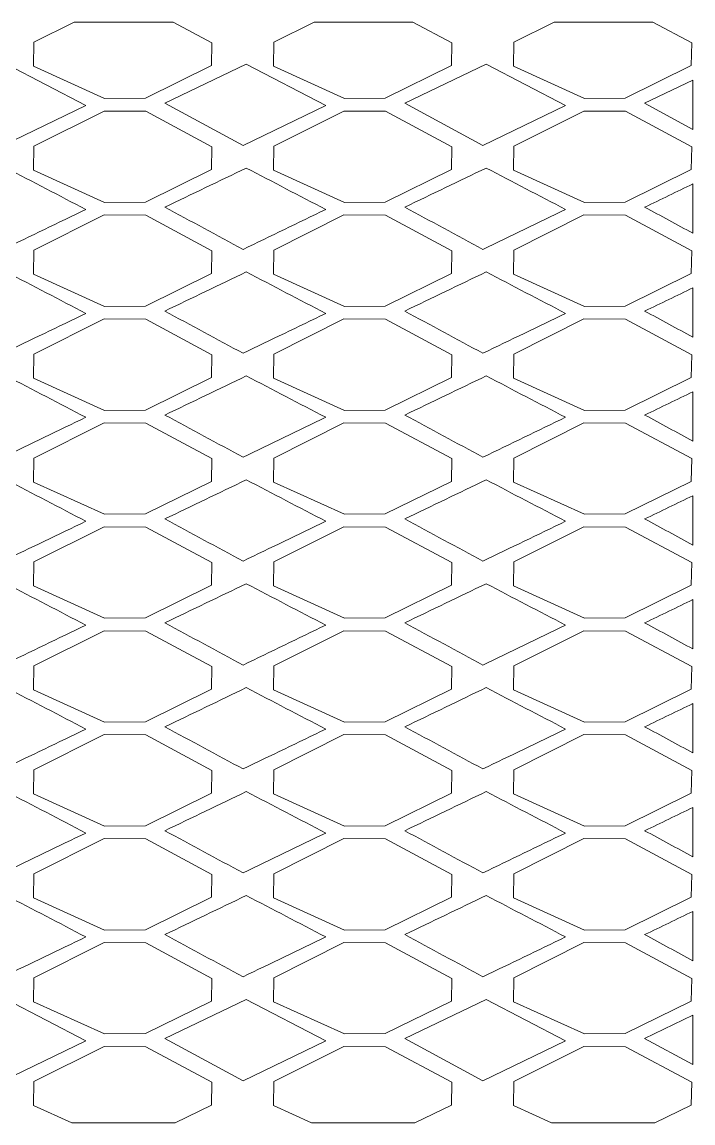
# Model space of a CAD drawing. Header units: millimetres. Extents: x -1200 to 1200, y -590 to 590.
# Drawn here: x 481 to 1200, y -590 to 590 of the extents above; entities that cross this region are included whole.
import ezdxf

# ---------------------------------------------------------------- set-up
doc = ezdxf.new("R2010")
doc.units = ezdxf.units.MM
doc.header["$MEASUREMENT"] = 0
doc.layers.add('Layer 1', color=7, linetype='Continuous')

msp = doc.modelspace()

# ---------------------------------------------------------------- linework, layer by layer
at = {"layer": 'Layer 1', "color": 250, "lineweight": 20}
for points, knots in [([(537.0689, 589.9734), (537.0689, 589.9734), (642.8103, 589.9734), (642.8103, 589.9734), (642.8103, 589.9734), (684.5509, 567.5746), (684.5509, 567.5746), (684.5509, 567.5746), (684.0364, 543.2268), (684.0364, 543.2268), (684.0364, 543.2268), (613.2465, 508.317), (613.2465, 508.317), (613.2465, 508.317), (569.4532, 507.9585), (569.4532, 507.9585), (569.4532, 507.9585), (493.4699, 542.5553), (493.4699, 542.5553), (493.4699, 542.5553), (493.7971, 568.2461), (493.7971, 568.2461), (493.7971, 568.2461), (537.0689, 589.9734), (537.0689, 589.9734)], [0, 0, 0, 0, 0.125, 0.125, 0.125, 0.25, 0.25, 0.25, 0.375, 0.375, 0.375, 0.5, 0.5, 0.5, 0.625, 0.625, 0.625, 0.75, 0.75, 0.75, 0.875, 0.875, 0.875, 1, 1, 1, 1]), ([(794.1126, 589.9734), (794.1126, 589.9734), (899.8541, 589.9734), (899.8541, 589.9734), (899.8541, 589.9734), (941.5946, 567.5746), (941.5946, 567.5746), (941.5946, 567.5746), (941.0801, 543.2268), (941.0801, 543.2268), (941.0801, 543.2268), (870.2903, 508.317), (870.2903, 508.317), (870.2903, 508.317), (826.4969, 507.9585), (826.4969, 507.9585), (826.4969, 507.9585), (750.5137, 542.5553), (750.5137, 542.5553), (750.5137, 542.5553), (750.8409, 568.2461), (750.8409, 568.2461), (750.8409, 568.2461), (794.1126, 589.9734), (794.1126, 589.9734)], [0, 0, 0, 0, 0.125, 0.125, 0.125, 0.25, 0.25, 0.25, 0.375, 0.375, 0.375, 0.5, 0.5, 0.5, 0.625, 0.625, 0.625, 0.75, 0.75, 0.75, 0.875, 0.875, 0.875, 1, 1, 1, 1]), ([(1051.1564, 589.9734), (1051.1564, 589.9734), (1156.8978, 589.9734), (1156.8978, 589.9734), (1156.8978, 589.9734), (1198.6384, 567.5746), (1198.6384, 567.5746), (1198.6384, 567.5746), (1198.1237, 543.2268), (1198.1237, 543.2268), (1198.1237, 543.2268), (1127.334, 508.317), (1127.334, 508.317), (1127.334, 508.317), (1083.5406, 507.9585), (1083.5406, 507.9585), (1083.5406, 507.9585), (1007.5574, 542.5553), (1007.5574, 542.5553), (1007.5574, 542.5553), (1007.8846, 568.2461), (1007.8846, 568.2461), (1007.8846, 568.2461), (1051.1564, 589.9734), (1051.1564, 589.9734)], [0, 0, 0, 0, 0.125, 0.125, 0.125, 0.25, 0.25, 0.25, 0.375, 0.375, 0.375, 0.5, 0.5, 0.5, 0.625, 0.625, 0.625, 0.75, 0.75, 0.75, 0.875, 0.875, 0.875, 1, 1, 1, 1]), ([(549.4093, 500.4396), (549.4093, 500.4396), (464.2557, 544.8387), (464.2557, 544.8387), (464.2557, 544.8387), (377.0437, 502.9009), (377.0437, 502.9009), (377.0437, 502.9009), (460.7934, 457.6966), (460.7934, 457.6966), (460.7934, 457.6966), (549.4093, 500.4396), (549.4093, 500.4396)], [0, 0, 0, 0, 0.25, 0.25, 0.25, 0.5, 0.5, 0.5, 0.75, 0.75, 0.75, 1, 1, 1, 1]), ([(806.453, 500.4396), (806.453, 500.4396), (721.2994, 544.8387), (721.2994, 544.8387), (721.2994, 544.8387), (634.0875, 502.9009), (634.0875, 502.9009), (634.0875, 502.9009), (717.8371, 457.6966), (717.8371, 457.6966), (717.8371, 457.6966), (806.453, 500.4396), (806.453, 500.4396)], [0, 0, 0, 0, 0.25, 0.25, 0.25, 0.5, 0.5, 0.5, 0.75, 0.75, 0.75, 1, 1, 1, 1]), ([(1063.4967, 500.4396), (1063.4967, 500.4396), (978.3432, 544.8387), (978.3432, 544.8387), (978.3432, 544.8387), (891.1312, 502.9009), (891.1312, 502.9009), (891.1312, 502.9009), (974.8809, 457.6966), (974.8809, 457.6966), (974.8809, 457.6966), (1063.4967, 500.4396), (1063.4967, 500.4396)], [0, 0, 0, 0, 0.25, 0.25, 0.25, 0.5, 0.5, 0.5, 0.75, 0.75, 0.75, 1, 1, 1, 1]), ([(1199.95, 527.7984), (1199.95, 527.7984), (1199.95, 474.9548), (1199.95, 474.9548), (1199.95, 474.9548), (1148.1749, 502.9009), (1148.1749, 502.9009), (1148.1749, 502.9009), (1199.95, 527.7984), (1199.95, 527.7984)], [0, 0, 0, 0, 0.333333333, 0.333333333, 0.333333333, 0.666666667, 0.666666667, 0.666666667, 1, 1, 1, 1]), ([(684.5509, 456.1757), (684.5509, 456.1757), (684.0364, 431.8279), (684.0364, 431.8279), (684.0364, 431.8279), (613.2465, 396.9181), (613.2465, 396.9181), (613.2465, 396.9181), (569.4532, 396.5596), (569.4532, 396.5596), (569.4532, 396.5596), (493.4699, 431.1564), (493.4699, 431.1564), (493.4699, 431.1564), (493.7971, 456.8472), (493.7971, 456.8472), (493.7971, 456.8472), (568.9386, 494.5768), (568.9386, 494.5768), (568.9386, 494.5768), (613.5737, 494.2637), (613.5737, 494.2637), (613.5737, 494.2637), (684.5509, 456.1757), (684.5509, 456.1757)], [0, 0, 0, 0, 0.125, 0.125, 0.125, 0.25, 0.25, 0.25, 0.375, 0.375, 0.375, 0.5, 0.5, 0.5, 0.625, 0.625, 0.625, 0.75, 0.75, 0.75, 0.875, 0.875, 0.875, 1, 1, 1, 1]), ([(941.5946, 456.1757), (941.5946, 456.1757), (941.0801, 431.8279), (941.0801, 431.8279), (941.0801, 431.8279), (870.2903, 396.9181), (870.2903, 396.9181), (870.2903, 396.9181), (826.4969, 396.5596), (826.4969, 396.5596), (826.4969, 396.5596), (750.5137, 431.1564), (750.5137, 431.1564), (750.5137, 431.1564), (750.8409, 456.8472), (750.8409, 456.8472), (750.8409, 456.8472), (825.9823, 494.5768), (825.9823, 494.5768), (825.9823, 494.5768), (870.6175, 494.2637), (870.6175, 494.2637), (870.6175, 494.2637), (941.5946, 456.1757), (941.5946, 456.1757)], [0, 0, 0, 0, 0.125, 0.125, 0.125, 0.25, 0.25, 0.25, 0.375, 0.375, 0.375, 0.5, 0.5, 0.5, 0.625, 0.625, 0.625, 0.75, 0.75, 0.75, 0.875, 0.875, 0.875, 1, 1, 1, 1]), ([(1198.6384, 456.1757), (1198.6384, 456.1757), (1198.1237, 431.8279), (1198.1237, 431.8279), (1198.1237, 431.8279), (1127.334, 396.9181), (1127.334, 396.9181), (1127.334, 396.9181), (1083.5406, 396.5596), (1083.5406, 396.5596), (1083.5406, 396.5596), (1007.5574, 431.1564), (1007.5574, 431.1564), (1007.5574, 431.1564), (1007.8846, 456.8472), (1007.8846, 456.8472), (1007.8846, 456.8472), (1083.026, 494.5768), (1083.026, 494.5768), (1083.026, 494.5768), (1127.6612, 494.2637), (1127.6612, 494.2637), (1127.6612, 494.2637), (1198.6384, 456.1757), (1198.6384, 456.1757)], [0, 0, 0, 0, 0.125, 0.125, 0.125, 0.25, 0.25, 0.25, 0.375, 0.375, 0.375, 0.5, 0.5, 0.5, 0.625, 0.625, 0.625, 0.75, 0.75, 0.75, 0.875, 0.875, 0.875, 1, 1, 1, 1]), ([(549.4079, 389.0568), (521.0215, 403.8565), (492.6379, 418.6562), (464.2543, 433.4559), (435.1827, 419.4761), (406.1112, 405.4977), (377.0423, 391.5181), (404.9575, 376.4495), (432.874, 361.3823), (460.792, 346.3138), (490.3292, 360.561), (519.8678, 374.8096), (549.4079, 389.0568)], [0, 0, 0, 0, 0.25, 0.25, 0.25, 0.5, 0.5, 0.5, 0.75, 0.75, 0.75, 1, 1, 1, 1]), ([(806.4516, 389.0568), (778.0652, 403.8565), (749.6816, 418.6562), (721.298, 433.4559), (692.2264, 419.4761), (663.1548, 405.4977), (634.0861, 391.5181), (662.0012, 376.4495), (689.9178, 361.3823), (717.8357, 346.3138), (747.3729, 360.561), (776.9116, 374.8096), (806.4516, 389.0568)], [0, 0, 0, 0, 0.25, 0.25, 0.25, 0.5, 0.5, 0.5, 0.75, 0.75, 0.75, 1, 1, 1, 1]), ([(1063.4954, 389.0568), (1035.1089, 403.8565), (1006.7254, 418.6562), (978.3417, 433.4559), (949.2701, 419.4761), (920.1985, 405.4977), (891.1298, 391.5181), (919.0449, 376.4495), (946.9615, 361.3823), (974.8795, 346.3138), (1004.4167, 360.561), (1033.9553, 374.8096), (1063.4954, 389.0568)], [0, 0, 0, 0, 0.25, 0.25, 0.25, 0.5, 0.5, 0.5, 0.75, 0.75, 0.75, 1, 1, 1, 1]), ([(1199.95, 416.4143), (1199.95, 416.4143), (1199.95, 363.568), (1199.95, 363.568), (1182.6903, 372.8847), (1165.4333, 382.2014), (1148.1735, 391.5181), (1165.4333, 399.8182), (1182.6889, 408.1142), (1199.95, 416.4143)], [0, 0, 0, 0, 0.333333333, 0.333333333, 0.333333333, 0.666666667, 0.666666667, 0.666666667, 1, 1, 1, 1]), ([(684.5509, 344.7768), (684.5509, 344.7768), (684.0364, 320.4291), (684.0364, 320.4291), (684.0364, 320.4291), (613.2465, 285.5193), (613.2465, 285.5193), (613.2465, 285.5193), (569.4532, 285.1608), (569.4532, 285.1608), (569.4532, 285.1608), (493.4699, 319.7576), (493.4699, 319.7576), (493.4699, 319.7576), (493.7971, 345.4483), (493.7971, 345.4483), (493.7971, 345.4483), (568.9386, 383.1779), (568.9386, 383.1779), (568.9386, 383.1779), (613.5737, 382.8649), (613.5737, 382.8649), (613.5737, 382.8649), (684.5509, 344.7768), (684.5509, 344.7768)], [0, 0, 0, 0, 0.125, 0.125, 0.125, 0.25, 0.25, 0.25, 0.375, 0.375, 0.375, 0.5, 0.5, 0.5, 0.625, 0.625, 0.625, 0.75, 0.75, 0.75, 0.875, 0.875, 0.875, 1, 1, 1, 1]), ([(941.5946, 344.7768), (941.5946, 344.7768), (941.0801, 320.4291), (941.0801, 320.4291), (941.0801, 320.4291), (870.2903, 285.5193), (870.2903, 285.5193), (870.2903, 285.5193), (826.4969, 285.1608), (826.4969, 285.1608), (826.4969, 285.1608), (750.5137, 319.7576), (750.5137, 319.7576), (750.5137, 319.7576), (750.8409, 345.4483), (750.8409, 345.4483), (750.8409, 345.4483), (825.9823, 383.1779), (825.9823, 383.1779), (825.9823, 383.1779), (870.6175, 382.8649), (870.6175, 382.8649), (870.6175, 382.8649), (941.5946, 344.7768), (941.5946, 344.7768)], [0, 0, 0, 0, 0.125, 0.125, 0.125, 0.25, 0.25, 0.25, 0.375, 0.375, 0.375, 0.5, 0.5, 0.5, 0.625, 0.625, 0.625, 0.75, 0.75, 0.75, 0.875, 0.875, 0.875, 1, 1, 1, 1]), ([(1198.6384, 344.7768), (1198.6384, 344.7768), (1198.1237, 320.4291), (1198.1237, 320.4291), (1198.1237, 320.4291), (1127.334, 285.5193), (1127.334, 285.5193), (1127.334, 285.5193), (1083.5406, 285.1608), (1083.5406, 285.1608), (1083.5406, 285.1608), (1007.5574, 319.7576), (1007.5574, 319.7576), (1007.5574, 319.7576), (1007.8846, 345.4483), (1007.8846, 345.4483), (1007.8846, 345.4483), (1083.026, 383.1779), (1083.026, 383.1779), (1083.026, 383.1779), (1127.6612, 382.8649), (1127.6612, 382.8649), (1127.6612, 382.8649), (1198.6384, 344.7768), (1198.6384, 344.7768)], [0, 0, 0, 0, 0.125, 0.125, 0.125, 0.25, 0.25, 0.25, 0.375, 0.375, 0.375, 0.5, 0.5, 0.5, 0.625, 0.625, 0.625, 0.75, 0.75, 0.75, 0.875, 0.875, 0.875, 1, 1, 1, 1]), ([(549.4079, 277.6753), (521.0215, 292.475), (492.6379, 307.2747), (464.2543, 322.0744), (435.1827, 308.0947), (406.1112, 294.1163), (377.0423, 280.1366), (404.9575, 265.068), (432.874, 250.0009), (460.792, 234.9323), (490.3292, 249.1795), (519.8678, 263.4281), (549.4079, 277.6753)], [0, 0, 0, 0, 0.25, 0.25, 0.25, 0.5, 0.5, 0.5, 0.75, 0.75, 0.75, 1, 1, 1, 1]), ([(806.4516, 277.6753), (778.0652, 292.475), (749.6816, 307.2747), (721.298, 322.0744), (692.2264, 308.0947), (663.1548, 294.1163), (634.0861, 280.1366), (662.0012, 265.068), (689.9178, 250.0009), (717.8357, 234.9323), (747.3729, 249.1795), (776.9116, 263.4281), (806.4516, 277.6753)], [0, 0, 0, 0, 0.25, 0.25, 0.25, 0.5, 0.5, 0.5, 0.75, 0.75, 0.75, 1, 1, 1, 1]), ([(1063.4954, 277.6753), (1035.1089, 292.475), (1006.7254, 307.2747), (978.3417, 322.0744), (949.2701, 308.0947), (920.1985, 294.1163), (891.1298, 280.1366), (919.0449, 265.068), (946.9615, 250.0009), (974.8795, 234.9323), (1004.4167, 249.1795), (1033.9553, 263.4281), (1063.4954, 277.6753)], [0, 0, 0, 0, 0.25, 0.25, 0.25, 0.5, 0.5, 0.5, 0.75, 0.75, 0.75, 1, 1, 1, 1]), ([(1199.95, 305.0328), (1199.95, 305.0328), (1199.95, 252.1865), (1199.95, 252.1865), (1182.6903, 261.5032), (1165.4333, 270.8199), (1148.1735, 280.1366), (1165.4333, 288.4367), (1182.6889, 296.7327), (1199.95, 305.0328)], [0, 0, 0, 0, 0.333333333, 0.333333333, 0.333333333, 0.666666667, 0.666666667, 0.666666667, 1, 1, 1, 1]), ([(684.5509, 233.378), (684.5509, 233.378), (684.0364, 209.0302), (684.0364, 209.0302), (684.0364, 209.0302), (613.2465, 174.1204), (613.2465, 174.1204), (613.2465, 174.1204), (569.4532, 173.7619), (569.4532, 173.7619), (569.4532, 173.7619), (493.4699, 208.3587), (493.4699, 208.3587), (493.4699, 208.3587), (493.7971, 234.0495), (493.7971, 234.0495), (493.7971, 234.0495), (568.9386, 271.779), (568.9386, 271.779), (568.9386, 271.779), (613.5737, 271.466), (613.5737, 271.466), (613.5737, 271.466), (684.5509, 233.378), (684.5509, 233.378)], [0, 0, 0, 0, 0.125, 0.125, 0.125, 0.25, 0.25, 0.25, 0.375, 0.375, 0.375, 0.5, 0.5, 0.5, 0.625, 0.625, 0.625, 0.75, 0.75, 0.75, 0.875, 0.875, 0.875, 1, 1, 1, 1]), ([(941.5946, 233.378), (941.5946, 233.378), (941.0801, 209.0302), (941.0801, 209.0302), (941.0801, 209.0302), (870.2903, 174.1204), (870.2903, 174.1204), (870.2903, 174.1204), (826.4969, 173.7619), (826.4969, 173.7619), (826.4969, 173.7619), (750.5137, 208.3587), (750.5137, 208.3587), (750.5137, 208.3587), (750.8409, 234.0495), (750.8409, 234.0495), (750.8409, 234.0495), (825.9823, 271.779), (825.9823, 271.779), (825.9823, 271.779), (870.6175, 271.466), (870.6175, 271.466), (870.6175, 271.466), (941.5946, 233.378), (941.5946, 233.378)], [0, 0, 0, 0, 0.125, 0.125, 0.125, 0.25, 0.25, 0.25, 0.375, 0.375, 0.375, 0.5, 0.5, 0.5, 0.625, 0.625, 0.625, 0.75, 0.75, 0.75, 0.875, 0.875, 0.875, 1, 1, 1, 1]), ([(1198.6384, 233.378), (1198.6384, 233.378), (1198.1237, 209.0302), (1198.1237, 209.0302), (1198.1237, 209.0302), (1127.334, 174.1204), (1127.334, 174.1204), (1127.334, 174.1204), (1083.5406, 173.7619), (1083.5406, 173.7619), (1083.5406, 173.7619), (1007.5574, 208.3587), (1007.5574, 208.3587), (1007.5574, 208.3587), (1007.8846, 234.0495), (1007.8846, 234.0495), (1007.8846, 234.0495), (1083.026, 271.779), (1083.026, 271.779), (1083.026, 271.779), (1127.6612, 271.466), (1127.6612, 271.466), (1127.6612, 271.466), (1198.6384, 233.378), (1198.6384, 233.378)], [0, 0, 0, 0, 0.125, 0.125, 0.125, 0.25, 0.25, 0.25, 0.375, 0.375, 0.375, 0.5, 0.5, 0.5, 0.625, 0.625, 0.625, 0.75, 0.75, 0.75, 0.875, 0.875, 0.875, 1, 1, 1, 1]), ([(549.4079, 166.2925), (521.0215, 181.0922), (492.6379, 195.8919), (464.2543, 210.6916), (435.1827, 196.7118), (406.1112, 182.7335), (377.0423, 168.7538), (404.9575, 153.6852), (432.874, 138.618), (460.792, 123.5495), (490.3292, 137.7967), (519.8678, 152.0453), (549.4079, 166.2925)], [0, 0, 0, 0, 0.25, 0.25, 0.25, 0.5, 0.5, 0.5, 0.75, 0.75, 0.75, 1, 1, 1, 1]), ([(806.4516, 166.2925), (778.0652, 181.0922), (749.6816, 195.8919), (721.298, 210.6916), (692.2264, 196.7118), (663.1548, 182.7335), (634.0861, 168.7538), (662.0012, 153.6852), (689.9178, 138.618), (717.8357, 123.5495), (747.3729, 137.7967), (776.9116, 152.0453), (806.4516, 166.2925)], [0, 0, 0, 0, 0.25, 0.25, 0.25, 0.5, 0.5, 0.5, 0.75, 0.75, 0.75, 1, 1, 1, 1]), ([(1063.4954, 166.2925), (1035.1089, 181.0922), (1006.7254, 195.8919), (978.3417, 210.6916), (949.2701, 196.7118), (920.1985, 182.7335), (891.1298, 168.7538), (919.0449, 153.6852), (946.9615, 138.618), (974.8795, 123.5495), (1004.4167, 137.7967), (1033.9553, 152.0453), (1063.4954, 166.2925)], [0, 0, 0, 0, 0.25, 0.25, 0.25, 0.5, 0.5, 0.5, 0.75, 0.75, 0.75, 1, 1, 1, 1]), ([(1199.95, 193.65), (1199.95, 193.65), (1199.95, 140.8037), (1199.95, 140.8037), (1182.6903, 150.1204), (1165.4333, 159.4371), (1148.1735, 168.7538), (1165.4333, 177.0539), (1182.6889, 185.3499), (1199.95, 193.65)], [0, 0, 0, 0, 0.333333333, 0.333333333, 0.333333333, 0.666666667, 0.666666667, 0.666666667, 1, 1, 1, 1]), ([(684.5509, 121.9791), (684.5509, 121.9791), (684.0364, 97.6313), (684.0364, 97.6313), (684.0364, 97.6313), (613.2465, 62.7216), (613.2465, 62.7216), (613.2465, 62.7216), (569.4532, 62.3631), (569.4532, 62.3631), (569.4532, 62.3631), (493.4699, 96.9598), (493.4699, 96.9598), (493.4699, 96.9598), (493.7971, 122.6506), (493.7971, 122.6506), (493.7971, 122.6506), (568.9386, 160.3801), (568.9386, 160.3801), (568.9386, 160.3801), (613.5737, 160.0671), (613.5737, 160.0671), (613.5737, 160.0671), (684.5509, 121.9791), (684.5509, 121.9791)], [0, 0, 0, 0, 0.125, 0.125, 0.125, 0.25, 0.25, 0.25, 0.375, 0.375, 0.375, 0.5, 0.5, 0.5, 0.625, 0.625, 0.625, 0.75, 0.75, 0.75, 0.875, 0.875, 0.875, 1, 1, 1, 1]), ([(941.5946, 121.9791), (941.5946, 121.9791), (941.0801, 97.6313), (941.0801, 97.6313), (941.0801, 97.6313), (870.2903, 62.7216), (870.2903, 62.7216), (870.2903, 62.7216), (826.4969, 62.3631), (826.4969, 62.3631), (826.4969, 62.3631), (750.5137, 96.9598), (750.5137, 96.9598), (750.5137, 96.9598), (750.8409, 122.6506), (750.8409, 122.6506), (750.8409, 122.6506), (825.9823, 160.3801), (825.9823, 160.3801), (825.9823, 160.3801), (870.6175, 160.0671), (870.6175, 160.0671), (870.6175, 160.0671), (941.5946, 121.9791), (941.5946, 121.9791)], [0, 0, 0, 0, 0.125, 0.125, 0.125, 0.25, 0.25, 0.25, 0.375, 0.375, 0.375, 0.5, 0.5, 0.5, 0.625, 0.625, 0.625, 0.75, 0.75, 0.75, 0.875, 0.875, 0.875, 1, 1, 1, 1]), ([(1198.6384, 121.9791), (1198.6384, 121.9791), (1198.1237, 97.6313), (1198.1237, 97.6313), (1198.1237, 97.6313), (1127.334, 62.7216), (1127.334, 62.7216), (1127.334, 62.7216), (1083.5406, 62.3631), (1083.5406, 62.3631), (1083.5406, 62.3631), (1007.5574, 96.9598), (1007.5574, 96.9598), (1007.5574, 96.9598), (1007.8846, 122.6506), (1007.8846, 122.6506), (1007.8846, 122.6506), (1083.026, 160.3801), (1083.026, 160.3801), (1083.026, 160.3801), (1127.6612, 160.0671), (1127.6612, 160.0671), (1127.6612, 160.0671), (1198.6384, 121.9791), (1198.6384, 121.9791)], [0, 0, 0, 0, 0.125, 0.125, 0.125, 0.25, 0.25, 0.25, 0.375, 0.375, 0.375, 0.5, 0.5, 0.5, 0.625, 0.625, 0.625, 0.75, 0.75, 0.75, 0.875, 0.875, 0.875, 1, 1, 1, 1]), ([(549.4079, 54.9097), (521.0215, 69.7094), (492.6379, 84.509), (464.2543, 99.3087), (435.1827, 85.329), (406.1112, 71.3506), (377.0423, 57.371), (404.9575, 42.3024), (432.874, 27.2352), (460.792, 12.1667), (490.3292, 26.4139), (519.8678, 40.6624), (549.4079, 54.9097)], [0, 0, 0, 0, 0.25, 0.25, 0.25, 0.5, 0.5, 0.5, 0.75, 0.75, 0.75, 1, 1, 1, 1]), ([(806.4516, 54.9097), (778.0652, 69.7094), (749.6816, 84.509), (721.298, 99.3087), (692.2264, 85.329), (663.1548, 71.3506), (634.0861, 57.371), (662.0012, 42.3024), (689.9178, 27.2352), (717.8357, 12.1667), (747.3729, 26.4139), (776.9116, 40.6624), (806.4516, 54.9097)], [0, 0, 0, 0, 0.25, 0.25, 0.25, 0.5, 0.5, 0.5, 0.75, 0.75, 0.75, 1, 1, 1, 1]), ([(1063.4954, 54.9097), (1035.1089, 69.7094), (1006.7254, 84.509), (978.3417, 99.3087), (949.2701, 85.329), (920.1985, 71.3506), (891.1298, 57.371), (919.0449, 42.3024), (946.9615, 27.2352), (974.8795, 12.1667), (1004.4167, 26.4139), (1033.9553, 40.6624), (1063.4954, 54.9097)], [0, 0, 0, 0, 0.25, 0.25, 0.25, 0.5, 0.5, 0.5, 0.75, 0.75, 0.75, 1, 1, 1, 1]), ([(1199.95, 82.2672), (1199.95, 82.2672), (1199.95, 29.4209), (1199.95, 29.4209), (1182.6903, 38.7376), (1165.4333, 48.0543), (1148.1735, 57.371), (1165.4333, 65.6711), (1182.6889, 73.9671), (1199.95, 82.2672)], [0, 0, 0, 0, 0.333333333, 0.333333333, 0.333333333, 0.666666667, 0.666666667, 0.666666667, 1, 1, 1, 1]), ([(684.5509, 10.5802), (684.5509, 10.5802), (684.0364, -13.7676), (684.0364, -13.7676), (684.0364, -13.7676), (613.2465, -48.6773), (613.2465, -48.6773), (613.2465, -48.6773), (569.4532, -49.0358), (569.4532, -49.0358), (569.4532, -49.0358), (493.4699, -14.439), (493.4699, -14.439), (493.4699, -14.439), (493.7971, 11.2517), (493.7971, 11.2517), (493.7971, 11.2517), (568.9386, 48.9812), (568.9386, 48.9812), (568.9386, 48.9812), (613.5737, 48.6683), (613.5737, 48.6683), (613.5737, 48.6683), (684.5509, 10.5802), (684.5509, 10.5802)], [0, 0, 0, 0, 0.125, 0.125, 0.125, 0.25, 0.25, 0.25, 0.375, 0.375, 0.375, 0.5, 0.5, 0.5, 0.625, 0.625, 0.625, 0.75, 0.75, 0.75, 0.875, 0.875, 0.875, 1, 1, 1, 1]), ([(941.5946, 10.5802), (941.5946, 10.5802), (941.0801, -13.7676), (941.0801, -13.7676), (941.0801, -13.7676), (870.2903, -48.6773), (870.2903, -48.6773), (870.2903, -48.6773), (826.4969, -49.0358), (826.4969, -49.0358), (826.4969, -49.0358), (750.5137, -14.439), (750.5137, -14.439), (750.5137, -14.439), (750.8409, 11.2517), (750.8409, 11.2517), (750.8409, 11.2517), (825.9823, 48.9812), (825.9823, 48.9812), (825.9823, 48.9812), (870.6175, 48.6683), (870.6175, 48.6683), (870.6175, 48.6683), (941.5946, 10.5802), (941.5946, 10.5802)], [0, 0, 0, 0, 0.125, 0.125, 0.125, 0.25, 0.25, 0.25, 0.375, 0.375, 0.375, 0.5, 0.5, 0.5, 0.625, 0.625, 0.625, 0.75, 0.75, 0.75, 0.875, 0.875, 0.875, 1, 1, 1, 1]), ([(1198.6384, 10.5802), (1198.6384, 10.5802), (1198.1237, -13.7676), (1198.1237, -13.7676), (1198.1237, -13.7676), (1127.334, -48.6773), (1127.334, -48.6773), (1127.334, -48.6773), (1083.5406, -49.0358), (1083.5406, -49.0358), (1083.5406, -49.0358), (1007.5574, -14.439), (1007.5574, -14.439), (1007.5574, -14.439), (1007.8846, 11.2517), (1007.8846, 11.2517), (1007.8846, 11.2517), (1083.026, 48.9812), (1083.026, 48.9812), (1083.026, 48.9812), (1127.6612, 48.6683), (1127.6612, 48.6683), (1127.6612, 48.6683), (1198.6384, 10.5802), (1198.6384, 10.5802)], [0, 0, 0, 0, 0.125, 0.125, 0.125, 0.25, 0.25, 0.25, 0.375, 0.375, 0.375, 0.5, 0.5, 0.5, 0.625, 0.625, 0.625, 0.75, 0.75, 0.75, 0.875, 0.875, 0.875, 1, 1, 1, 1]), ([(549.4079, -56.4718), (521.0215, -41.6721), (492.6379, -26.8724), (464.2543, -12.0727), (435.1827, -26.0524), (406.1112, -40.0308), (377.0423, -54.0105), (404.9575, -69.0791), (432.874, -84.1463), (460.792, -99.2148), (490.3292, -84.9676), (519.8678, -70.719), (549.4079, -56.4718)], [0, 0, 0, 0, 0.25, 0.25, 0.25, 0.5, 0.5, 0.5, 0.75, 0.75, 0.75, 1, 1, 1, 1]), ([(806.4516, -56.4718), (778.0652, -41.6721), (749.6816, -26.8724), (721.298, -12.0727), (692.2264, -26.0524), (663.1548, -40.0308), (634.0861, -54.0105), (662.0012, -69.0791), (689.9178, -84.1463), (717.8357, -99.2148), (747.3729, -84.9676), (776.9116, -70.719), (806.4516, -56.4718)], [0, 0, 0, 0, 0.25, 0.25, 0.25, 0.5, 0.5, 0.5, 0.75, 0.75, 0.75, 1, 1, 1, 1]), ([(1063.4954, -56.4718), (1035.1089, -41.6721), (1006.7254, -26.8724), (978.3417, -12.0727), (949.2701, -26.0524), (920.1985, -40.0308), (891.1298, -54.0105), (919.0449, -69.0791), (946.9615, -84.1463), (974.8795, -99.2148), (1004.4167, -84.9676), (1033.9553, -70.719), (1063.4954, -56.4718)], [0, 0, 0, 0, 0.25, 0.25, 0.25, 0.5, 0.5, 0.5, 0.75, 0.75, 0.75, 1, 1, 1, 1]), ([(1199.95, -29.1143), (1199.95, -29.1143), (1199.95, -81.9606), (1199.95, -81.9606), (1182.6903, -72.6439), (1165.4333, -63.3272), (1148.1735, -54.0105), (1165.4333, -45.7104), (1182.6889, -37.4144), (1199.95, -29.1143)], [0, 0, 0, 0, 0.333333333, 0.333333333, 0.333333333, 0.666666667, 0.666666667, 0.666666667, 1, 1, 1, 1]), ([(684.5509, -100.8186), (684.5509, -100.8186), (684.0364, -125.1664), (684.0364, -125.1664), (684.0364, -125.1664), (613.2465, -160.0762), (613.2465, -160.0762), (613.2465, -160.0762), (569.4532, -160.4347), (569.4532, -160.4347), (569.4532, -160.4347), (493.4699, -125.8379), (493.4699, -125.8379), (493.4699, -125.8379), (493.7971, -100.1472), (493.7971, -100.1472), (493.7971, -100.1472), (568.9386, -62.4176), (568.9386, -62.4176), (568.9386, -62.4176), (613.5737, -62.7306), (613.5737, -62.7306), (613.5737, -62.7306), (684.5509, -100.8186), (684.5509, -100.8186)], [0, 0, 0, 0, 0.125, 0.125, 0.125, 0.25, 0.25, 0.25, 0.375, 0.375, 0.375, 0.5, 0.5, 0.5, 0.625, 0.625, 0.625, 0.75, 0.75, 0.75, 0.875, 0.875, 0.875, 1, 1, 1, 1]), ([(941.5946, -100.8186), (941.5946, -100.8186), (941.0801, -125.1664), (941.0801, -125.1664), (941.0801, -125.1664), (870.2903, -160.0762), (870.2903, -160.0762), (870.2903, -160.0762), (826.4969, -160.4347), (826.4969, -160.4347), (826.4969, -160.4347), (750.5137, -125.8379), (750.5137, -125.8379), (750.5137, -125.8379), (750.8409, -100.1472), (750.8409, -100.1472), (750.8409, -100.1472), (825.9823, -62.4176), (825.9823, -62.4176), (825.9823, -62.4176), (870.6175, -62.7306), (870.6175, -62.7306), (870.6175, -62.7306), (941.5946, -100.8186), (941.5946, -100.8186)], [0, 0, 0, 0, 0.125, 0.125, 0.125, 0.25, 0.25, 0.25, 0.375, 0.375, 0.375, 0.5, 0.5, 0.5, 0.625, 0.625, 0.625, 0.75, 0.75, 0.75, 0.875, 0.875, 0.875, 1, 1, 1, 1]), ([(1198.6384, -100.8186), (1198.6384, -100.8186), (1198.1237, -125.1664), (1198.1237, -125.1664), (1198.1237, -125.1664), (1127.334, -160.0762), (1127.334, -160.0762), (1127.334, -160.0762), (1083.5406, -160.4347), (1083.5406, -160.4347), (1083.5406, -160.4347), (1007.5574, -125.8379), (1007.5574, -125.8379), (1007.5574, -125.8379), (1007.8846, -100.1472), (1007.8846, -100.1472), (1007.8846, -100.1472), (1083.026, -62.4176), (1083.026, -62.4176), (1083.026, -62.4176), (1127.6612, -62.7306), (1127.6612, -62.7306), (1127.6612, -62.7306), (1198.6384, -100.8186), (1198.6384, -100.8186)], [0, 0, 0, 0, 0.125, 0.125, 0.125, 0.25, 0.25, 0.25, 0.375, 0.375, 0.375, 0.5, 0.5, 0.5, 0.625, 0.625, 0.625, 0.75, 0.75, 0.75, 0.875, 0.875, 0.875, 1, 1, 1, 1]), ([(549.4079, -167.8546), (521.0215, -153.055), (492.6379, -138.2553), (464.2543, -123.4556), (435.1827, -137.4353), (406.1112, -151.4137), (377.0423, -165.3934), (404.9575, -180.4619), (432.874, -195.5291), (460.792, -210.5977), (490.3292, -196.3504), (519.8678, -182.1018), (549.4079, -167.8546)], [0, 0, 0, 0, 0.25, 0.25, 0.25, 0.5, 0.5, 0.5, 0.75, 0.75, 0.75, 1, 1, 1, 1]), ([(806.4516, -167.8546), (778.0652, -153.055), (749.6816, -138.2553), (721.298, -123.4556), (692.2264, -137.4353), (663.1548, -151.4137), (634.0861, -165.3934), (662.0012, -180.4619), (689.9178, -195.5291), (717.8357, -210.5977), (747.3729, -196.3504), (776.9116, -182.1018), (806.4516, -167.8546)], [0, 0, 0, 0, 0.25, 0.25, 0.25, 0.5, 0.5, 0.5, 0.75, 0.75, 0.75, 1, 1, 1, 1]), ([(1063.4954, -167.8546), (1035.1089, -153.055), (1006.7254, -138.2553), (978.3417, -123.4556), (949.2701, -137.4353), (920.1985, -151.4137), (891.1298, -165.3934), (919.0449, -180.4619), (946.9615, -195.5291), (974.8795, -210.5977), (1004.4167, -196.3504), (1033.9553, -182.1018), (1063.4954, -167.8546)], [0, 0, 0, 0, 0.25, 0.25, 0.25, 0.5, 0.5, 0.5, 0.75, 0.75, 0.75, 1, 1, 1, 1]), ([(1199.95, -140.4971), (1199.95, -140.4971), (1199.95, -193.3434), (1199.95, -193.3434), (1182.6903, -184.0267), (1165.4333, -174.71), (1148.1735, -165.3934), (1165.4333, -157.0933), (1182.6889, -148.7972), (1199.95, -140.4971)], [0, 0, 0, 0, 0.333333333, 0.333333333, 0.333333333, 0.666666667, 0.666666667, 0.666666667, 1, 1, 1, 1]), ([(684.5509, -212.2175), (684.5509, -212.2175), (684.0364, -236.5653), (684.0364, -236.5653), (684.0364, -236.5653), (613.2465, -271.4751), (613.2465, -271.4751), (613.2465, -271.4751), (569.4532, -271.8336), (569.4532, -271.8336), (569.4532, -271.8336), (493.4699, -237.2368), (493.4699, -237.2368), (493.4699, -237.2368), (493.7971, -211.546), (493.7971, -211.546), (493.7971, -211.546), (568.9386, -173.8165), (568.9386, -173.8165), (568.9386, -173.8165), (613.5737, -174.1295), (613.5737, -174.1295), (613.5737, -174.1295), (684.5509, -212.2175), (684.5509, -212.2175)], [0, 0, 0, 0, 0.125, 0.125, 0.125, 0.25, 0.25, 0.25, 0.375, 0.375, 0.375, 0.5, 0.5, 0.5, 0.625, 0.625, 0.625, 0.75, 0.75, 0.75, 0.875, 0.875, 0.875, 1, 1, 1, 1]), ([(941.5946, -212.2175), (941.5946, -212.2175), (941.0801, -236.5653), (941.0801, -236.5653), (941.0801, -236.5653), (870.2903, -271.4751), (870.2903, -271.4751), (870.2903, -271.4751), (826.4969, -271.8336), (826.4969, -271.8336), (826.4969, -271.8336), (750.5137, -237.2368), (750.5137, -237.2368), (750.5137, -237.2368), (750.8409, -211.546), (750.8409, -211.546), (750.8409, -211.546), (825.9823, -173.8165), (825.9823, -173.8165), (825.9823, -173.8165), (870.6175, -174.1295), (870.6175, -174.1295), (870.6175, -174.1295), (941.5946, -212.2175), (941.5946, -212.2175)], [0, 0, 0, 0, 0.125, 0.125, 0.125, 0.25, 0.25, 0.25, 0.375, 0.375, 0.375, 0.5, 0.5, 0.5, 0.625, 0.625, 0.625, 0.75, 0.75, 0.75, 0.875, 0.875, 0.875, 1, 1, 1, 1]), ([(1198.6384, -212.2175), (1198.6384, -212.2175), (1198.1237, -236.5653), (1198.1237, -236.5653), (1198.1237, -236.5653), (1127.334, -271.4751), (1127.334, -271.4751), (1127.334, -271.4751), (1083.5406, -271.8336), (1083.5406, -271.8336), (1083.5406, -271.8336), (1007.5574, -237.2368), (1007.5574, -237.2368), (1007.5574, -237.2368), (1007.8846, -211.546), (1007.8846, -211.546), (1007.8846, -211.546), (1083.026, -173.8165), (1083.026, -173.8165), (1083.026, -173.8165), (1127.6612, -174.1295), (1127.6612, -174.1295), (1127.6612, -174.1295), (1198.6384, -212.2175), (1198.6384, -212.2175)], [0, 0, 0, 0, 0.125, 0.125, 0.125, 0.25, 0.25, 0.25, 0.375, 0.375, 0.375, 0.5, 0.5, 0.5, 0.625, 0.625, 0.625, 0.75, 0.75, 0.75, 0.875, 0.875, 0.875, 1, 1, 1, 1]), ([(549.4079, -279.2374), (521.0215, -264.4378), (492.6379, -249.6381), (464.2543, -234.8384), (435.1827, -248.8181), (406.1112, -262.7965), (377.0423, -276.7762), (404.9575, -291.8447), (432.874, -306.9119), (460.792, -321.9805), (490.3292, -307.7332), (519.8678, -293.4847), (549.4079, -279.2374)], [0, 0, 0, 0, 0.25, 0.25, 0.25, 0.5, 0.5, 0.5, 0.75, 0.75, 0.75, 1, 1, 1, 1]), ([(806.4516, -279.2374), (778.0652, -264.4378), (749.6816, -249.6381), (721.298, -234.8384), (692.2264, -248.8181), (663.1548, -262.7965), (634.0861, -276.7762), (662.0012, -291.8447), (689.9178, -306.9119), (717.8357, -321.9805), (747.3729, -307.7332), (776.9116, -293.4847), (806.4516, -279.2374)], [0, 0, 0, 0, 0.25, 0.25, 0.25, 0.5, 0.5, 0.5, 0.75, 0.75, 0.75, 1, 1, 1, 1]), ([(1063.4954, -279.2374), (1035.1089, -264.4378), (1006.7254, -249.6381), (978.3417, -234.8384), (949.2701, -248.8181), (920.1985, -262.7965), (891.1298, -276.7762), (919.0449, -291.8447), (946.9615, -306.9119), (974.8795, -321.9805), (1004.4167, -307.7332), (1033.9553, -293.4847), (1063.4954, -279.2374)], [0, 0, 0, 0, 0.25, 0.25, 0.25, 0.5, 0.5, 0.5, 0.75, 0.75, 0.75, 1, 1, 1, 1]), ([(1199.95, -251.88), (1199.95, -251.88), (1199.95, -304.7262), (1199.95, -304.7262), (1182.6903, -295.4095), (1165.4333, -286.0928), (1148.1735, -276.7762), (1165.4333, -268.4761), (1182.6889, -260.1801), (1199.95, -251.88)], [0, 0, 0, 0, 0.333333333, 0.333333333, 0.333333333, 0.666666667, 0.666666667, 0.666666667, 1, 1, 1, 1]), ([(684.5509, -323.6164), (684.5509, -323.6164), (684.0364, -347.9642), (684.0364, -347.9642), (684.0364, -347.9642), (613.2465, -382.874), (613.2465, -382.874), (613.2465, -382.874), (569.4532, -383.2324), (569.4532, -383.2324), (569.4532, -383.2324), (493.4699, -348.6357), (493.4699, -348.6357), (493.4699, -348.6357), (493.7971, -322.9449), (493.7971, -322.9449), (493.7971, -322.9449), (568.9386, -285.2154), (568.9386, -285.2154), (568.9386, -285.2154), (613.5737, -285.5284), (613.5737, -285.5284), (613.5737, -285.5284), (684.5509, -323.6164), (684.5509, -323.6164)], [0, 0, 0, 0, 0.125, 0.125, 0.125, 0.25, 0.25, 0.25, 0.375, 0.375, 0.375, 0.5, 0.5, 0.5, 0.625, 0.625, 0.625, 0.75, 0.75, 0.75, 0.875, 0.875, 0.875, 1, 1, 1, 1]), ([(941.5946, -323.6164), (941.5946, -323.6164), (941.0801, -347.9642), (941.0801, -347.9642), (941.0801, -347.9642), (870.2903, -382.874), (870.2903, -382.874), (870.2903, -382.874), (826.4969, -383.2324), (826.4969, -383.2324), (826.4969, -383.2324), (750.5137, -348.6357), (750.5137, -348.6357), (750.5137, -348.6357), (750.8409, -322.9449), (750.8409, -322.9449), (750.8409, -322.9449), (825.9823, -285.2154), (825.9823, -285.2154), (825.9823, -285.2154), (870.6175, -285.5284), (870.6175, -285.5284), (870.6175, -285.5284), (941.5946, -323.6164), (941.5946, -323.6164)], [0, 0, 0, 0, 0.125, 0.125, 0.125, 0.25, 0.25, 0.25, 0.375, 0.375, 0.375, 0.5, 0.5, 0.5, 0.625, 0.625, 0.625, 0.75, 0.75, 0.75, 0.875, 0.875, 0.875, 1, 1, 1, 1]), ([(1198.6384, -323.6164), (1198.6384, -323.6164), (1198.1237, -347.9642), (1198.1237, -347.9642), (1198.1237, -347.9642), (1127.334, -382.874), (1127.334, -382.874), (1127.334, -382.874), (1083.5406, -383.2324), (1083.5406, -383.2324), (1083.5406, -383.2324), (1007.5574, -348.6357), (1007.5574, -348.6357), (1007.5574, -348.6357), (1007.8846, -322.9449), (1007.8846, -322.9449), (1007.8846, -322.9449), (1083.026, -285.2154), (1083.026, -285.2154), (1083.026, -285.2154), (1127.6612, -285.5284), (1127.6612, -285.5284), (1127.6612, -285.5284), (1198.6384, -323.6164), (1198.6384, -323.6164)], [0, 0, 0, 0, 0.125, 0.125, 0.125, 0.25, 0.25, 0.25, 0.375, 0.375, 0.375, 0.5, 0.5, 0.5, 0.625, 0.625, 0.625, 0.75, 0.75, 0.75, 0.875, 0.875, 0.875, 1, 1, 1, 1]), ([(549.4079, -390.6189), (521.0215, -375.8192), (492.6379, -361.0196), (464.2543, -346.2199), (435.1827, -360.1996), (406.1112, -374.1779), (377.0423, -388.1577), (404.9575, -403.2262), (432.874, -418.2934), (460.792, -433.362), (490.3292, -419.1147), (519.8678, -404.8661), (549.4079, -390.6189)], [0, 0, 0, 0, 0.25, 0.25, 0.25, 0.5, 0.5, 0.5, 0.75, 0.75, 0.75, 1, 1, 1, 1]), ([(806.4516, -390.6189), (778.0652, -375.8192), (749.6816, -361.0196), (721.298, -346.2199), (692.2264, -360.1996), (663.1548, -374.1779), (634.0861, -388.1577), (662.0012, -403.2262), (689.9178, -418.2934), (717.8357, -433.362), (747.3729, -419.1147), (776.9116, -404.8661), (806.4516, -390.6189)], [0, 0, 0, 0, 0.25, 0.25, 0.25, 0.5, 0.5, 0.5, 0.75, 0.75, 0.75, 1, 1, 1, 1]), ([(1063.4954, -390.6189), (1035.1089, -375.8192), (1006.7254, -361.0196), (978.3417, -346.2199), (949.2701, -360.1996), (920.1985, -374.1779), (891.1298, -388.1577), (919.0449, -403.2262), (946.9615, -418.2934), (974.8795, -433.362), (1004.4167, -419.1147), (1033.9553, -404.8661), (1063.4954, -390.6189)], [0, 0, 0, 0, 0.25, 0.25, 0.25, 0.5, 0.5, 0.5, 0.75, 0.75, 0.75, 1, 1, 1, 1]), ([(1199.95, -363.2614), (1199.95, -363.2614), (1199.95, -416.1077), (1199.95, -416.1077), (1182.6903, -406.791), (1165.4333, -397.4743), (1148.1735, -388.1577), (1165.4333, -379.8576), (1182.6889, -371.5615), (1199.95, -363.2614)], [0, 0, 0, 0, 0.333333333, 0.333333333, 0.333333333, 0.666666667, 0.666666667, 0.666666667, 1, 1, 1, 1]), ([(684.5509, -435.0153), (684.5509, -435.0153), (684.0364, -459.363), (684.0364, -459.363), (684.0364, -459.363), (613.2465, -494.2728), (613.2465, -494.2728), (613.2465, -494.2728), (569.4532, -494.6313), (569.4532, -494.6313), (569.4532, -494.6313), (493.4699, -460.0345), (493.4699, -460.0345), (493.4699, -460.0345), (493.7971, -434.3438), (493.7971, -434.3438), (493.7971, -434.3438), (568.9386, -396.6142), (568.9386, -396.6142), (568.9386, -396.6142), (613.5737, -396.9272), (613.5737, -396.9272), (613.5737, -396.9272), (684.5509, -435.0153), (684.5509, -435.0153)], [0, 0, 0, 0, 0.125, 0.125, 0.125, 0.25, 0.25, 0.25, 0.375, 0.375, 0.375, 0.5, 0.5, 0.5, 0.625, 0.625, 0.625, 0.75, 0.75, 0.75, 0.875, 0.875, 0.875, 1, 1, 1, 1]), ([(941.5946, -435.0153), (941.5946, -435.0153), (941.0801, -459.363), (941.0801, -459.363), (941.0801, -459.363), (870.2903, -494.2728), (870.2903, -494.2728), (870.2903, -494.2728), (826.4969, -494.6313), (826.4969, -494.6313), (826.4969, -494.6313), (750.5137, -460.0345), (750.5137, -460.0345), (750.5137, -460.0345), (750.8409, -434.3438), (750.8409, -434.3438), (750.8409, -434.3438), (825.9823, -396.6142), (825.9823, -396.6142), (825.9823, -396.6142), (870.6175, -396.9272), (870.6175, -396.9272), (870.6175, -396.9272), (941.5946, -435.0153), (941.5946, -435.0153)], [0, 0, 0, 0, 0.125, 0.125, 0.125, 0.25, 0.25, 0.25, 0.375, 0.375, 0.375, 0.5, 0.5, 0.5, 0.625, 0.625, 0.625, 0.75, 0.75, 0.75, 0.875, 0.875, 0.875, 1, 1, 1, 1]), ([(1198.6384, -435.0153), (1198.6384, -435.0153), (1198.1237, -459.363), (1198.1237, -459.363), (1198.1237, -459.363), (1127.334, -494.2728), (1127.334, -494.2728), (1127.334, -494.2728), (1083.5406, -494.6313), (1083.5406, -494.6313), (1083.5406, -494.6313), (1007.5574, -460.0345), (1007.5574, -460.0345), (1007.5574, -460.0345), (1007.8846, -434.3438), (1007.8846, -434.3438), (1007.8846, -434.3438), (1083.026, -396.6142), (1083.026, -396.6142), (1083.026, -396.6142), (1127.6612, -396.9272), (1127.6612, -396.9272), (1127.6612, -396.9272), (1198.6384, -435.0153), (1198.6384, -435.0153)], [0, 0, 0, 0, 0.125, 0.125, 0.125, 0.25, 0.25, 0.25, 0.375, 0.375, 0.375, 0.5, 0.5, 0.5, 0.625, 0.625, 0.625, 0.75, 0.75, 0.75, 0.875, 0.875, 0.875, 1, 1, 1, 1]), ([(549.4093, -502.0017), (549.4093, -502.0017), (464.2557, -457.6027), (464.2557, -457.6027), (464.2557, -457.6027), (377.0437, -499.5405), (377.0437, -499.5405), (377.0437, -499.5405), (460.7934, -544.7448), (460.7934, -544.7448), (460.7934, -544.7448), (549.4093, -502.0017), (549.4093, -502.0017)], [0, 0, 0, 0, 0.25, 0.25, 0.25, 0.5, 0.5, 0.5, 0.75, 0.75, 0.75, 1, 1, 1, 1]), ([(806.453, -502.0017), (806.453, -502.0017), (721.2994, -457.6027), (721.2994, -457.6027), (721.2994, -457.6027), (634.0875, -499.5405), (634.0875, -499.5405), (634.0875, -499.5405), (717.8371, -544.7448), (717.8371, -544.7448), (717.8371, -544.7448), (806.453, -502.0017), (806.453, -502.0017)], [0, 0, 0, 0, 0.25, 0.25, 0.25, 0.5, 0.5, 0.5, 0.75, 0.75, 0.75, 1, 1, 1, 1]), ([(1063.4967, -502.0017), (1063.4967, -502.0017), (978.3432, -457.6027), (978.3432, -457.6027), (978.3432, -457.6027), (891.1312, -499.5405), (891.1312, -499.5405), (891.1312, -499.5405), (974.8809, -544.7448), (974.8809, -544.7448), (974.8809, -544.7448), (1063.4967, -502.0017), (1063.4967, -502.0017)], [0, 0, 0, 0, 0.25, 0.25, 0.25, 0.5, 0.5, 0.5, 0.75, 0.75, 0.75, 1, 1, 1, 1]), ([(1199.95, -474.6429), (1199.95, -474.6429), (1199.95, -527.4865), (1199.95, -527.4865), (1199.95, -527.4865), (1148.1749, -499.5405), (1148.1749, -499.5405), (1148.1749, -499.5405), (1199.95, -474.6429), (1199.95, -474.6429)], [0, 0, 0, 0, 0.333333333, 0.333333333, 0.333333333, 0.666666667, 0.666666667, 0.666666667, 1, 1, 1, 1]), ([(644.9708, -590.0266), (644.9708, -590.0266), (534.3057, -590.0266), (534.3057, -590.0266), (534.3057, -590.0266), (493.4699, -571.4334), (493.4699, -571.4334), (493.4699, -571.4334), (493.7971, -545.7426), (493.7971, -545.7426), (493.7971, -545.7426), (568.9386, -508.0131), (568.9386, -508.0131), (568.9386, -508.0131), (613.5737, -508.3261), (613.5737, -508.3261), (613.5737, -508.3261), (684.5509, -546.4142), (684.5509, -546.4142), (684.5509, -546.4142), (684.0364, -570.7619), (684.0364, -570.7619), (684.0364, -570.7619), (644.9708, -590.0266), (644.9708, -590.0266)], [0, 0, 0, 0, 0.125, 0.125, 0.125, 0.25, 0.25, 0.25, 0.375, 0.375, 0.375, 0.5, 0.5, 0.5, 0.625, 0.625, 0.625, 0.75, 0.75, 0.75, 0.875, 0.875, 0.875, 1, 1, 1, 1]), ([(902.0145, -590.0266), (902.0145, -590.0266), (791.3495, -590.0266), (791.3495, -590.0266), (791.3495, -590.0266), (750.5137, -571.4334), (750.5137, -571.4334), (750.5137, -571.4334), (750.8409, -545.7426), (750.8409, -545.7426), (750.8409, -545.7426), (825.9823, -508.0131), (825.9823, -508.0131), (825.9823, -508.0131), (870.6175, -508.3261), (870.6175, -508.3261), (870.6175, -508.3261), (941.5946, -546.4142), (941.5946, -546.4142), (941.5946, -546.4142), (941.0801, -570.7619), (941.0801, -570.7619), (941.0801, -570.7619), (902.0145, -590.0266), (902.0145, -590.0266)], [0, 0, 0, 0, 0.125, 0.125, 0.125, 0.25, 0.25, 0.25, 0.375, 0.375, 0.375, 0.5, 0.5, 0.5, 0.625, 0.625, 0.625, 0.75, 0.75, 0.75, 0.875, 0.875, 0.875, 1, 1, 1, 1]), ([(1159.0583, -590.0266), (1159.0583, -590.0266), (1048.3932, -590.0266), (1048.3932, -590.0266), (1048.3932, -590.0266), (1007.5574, -571.4334), (1007.5574, -571.4334), (1007.5574, -571.4334), (1007.8846, -545.7426), (1007.8846, -545.7426), (1007.8846, -545.7426), (1083.026, -508.0131), (1083.026, -508.0131), (1083.026, -508.0131), (1127.6612, -508.3261), (1127.6612, -508.3261), (1127.6612, -508.3261), (1198.6384, -546.4142), (1198.6384, -546.4142), (1198.6384, -546.4142), (1198.1237, -570.7619), (1198.1237, -570.7619), (1198.1237, -570.7619), (1159.0583, -590.0266), (1159.0583, -590.0266)], [0, 0, 0, 0, 0.125, 0.125, 0.125, 0.25, 0.25, 0.25, 0.375, 0.375, 0.375, 0.5, 0.5, 0.5, 0.625, 0.625, 0.625, 0.75, 0.75, 0.75, 0.875, 0.875, 0.875, 1, 1, 1, 1])]:
    msp.add_open_spline(points, degree=3, knots=knots, dxfattribs=at)

doc.saveas('drawing.dxf')
